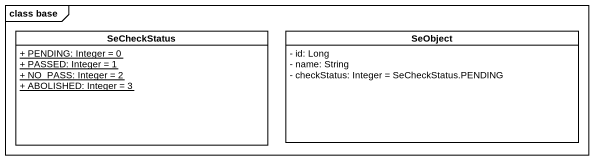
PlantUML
@startuml
mainframe class base
hide circle
hide empty members
skinparam classAttributeIconSize 0
class SeCheckStatus {
  {static} + PENDING: Integer = 0
  {static} + PASSED: Integer = 1
  {static} + NO_PASS: Integer = 2
  {static} + ABOLISHED: Integer = 3
}
class SeObject {
  - id: Long
  - name: String
  - checkStatus: Integer = SeCheckStatus.PENDING
}
@enduml
